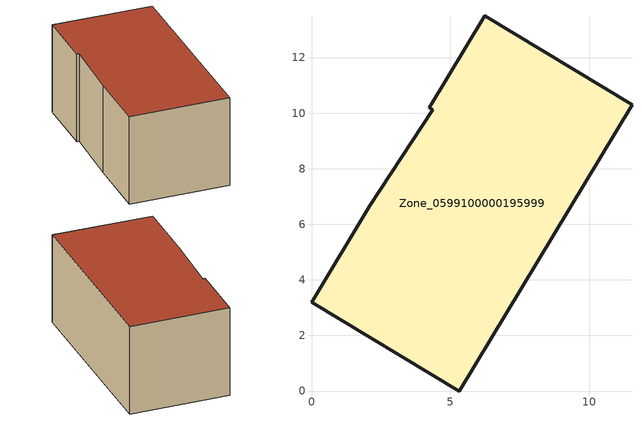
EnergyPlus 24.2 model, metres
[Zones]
Zone_0599100000195999
 floor ground (C_G): 2.1,6.67 4.36,10.13 4.24,10.2 6.23,13.49 11.53,10.3 5.32,0 0,3.19 z0
 wall outside (C_F): 5.32,0 11.53,10.3 6.23,13.49 4.24,10.2 4.36,10.13 2.1,6.67 0,3.19 5.32,0 z0:5.68
 roof outside (C_R): 4.36,10.13 2.1,6.67 0,3.19 5.32,0 11.53,10.3 6.23,13.49 4.24,10.2 z5.68
[BUILDING]
Pand.0599100000195999: North Axis=0; Terrain=City; Loads Convergence Tolerance Value=0.04; Temperature Convergence Tolerance Value=0.4; Solar Distribution=FullExterior; Maximum Number of Warmup Days=25; Minimum Number of Warmup Days=1
[Site:Location]
Rotterdam.The.Hague.AP_ZH_NLD Design_Conditions: Latitude=51.96; Longitude=4.45; Time Zone=1; Elevation=-4.5
[SITE:GROUNDTEMPERATURE:BUILDINGSURFACE]
18, 18, 18, 18, 18, 18, 18, 18, 18, 18, 18, 18
[MATERIAL] Thermal Absorptance=0.9; Solar Absorptance=0.7; Visible Absorptance=0.7
Name | Roughness | Thickness | Conductivity | Density | Specific Heat
G.TC.1946-1964 | MediumSmooth | 0.15 | 1 | 540 | 1210
F.TC.1946-1964 | Rough | 0.3 | 0.857143 | 1920 | 840
R.TC.1946-1964 | MediumRough | 0.2 | 0.235294 | 1500 | 1000
[CONSTRUCTION]
C_G: G.TC.1946-1964
C_F: F.TC.1946-1964
C_R: R.TC.1946-1964
[ZONE]
Zone_0599100000195999: Type=1; Multiplier=1; Ceiling Height=Autocalculate; Volume=Autocalculate; Floor Area=autocalculate; Part of Total Floor Area=Yes
[ZONEINFILTRATION:DESIGNFLOWRATE]
Infil_Zone_0599100000195999: Zone or ZoneList or Space or SpaceList=Zone_0599100000195999; Schedule=AlwaysOn; Design Flow Rate Calculation Method=Flow/Area; Flow Rate per Floor Area=0.003; Constant Term Coefficient=1; Temperature Term Coefficient=0; Velocity Term Coefficient=0; Velocity Squared Term Coefficient=0
[HVACTEMPLATE:ZONE:IDEALLOADSAIRSYSTEM]
Zone_0599100000195999: Maximum Heating Supply Air Temperature=50; Minimum Cooling Supply Air Temperature=13; Maximum Heating Supply Air Humidity Ratio=0.0156; Minimum Cooling Supply Air Humidity Ratio=0.0077; Heating Limit=NoLimit; Cooling Limit=NoLimit; Dehumidification Control Type=ConstantSensibleHeatRatio; Cooling Sensible Heat Ratio=0.7; Dehumidification Setpoint=60; Humidification Control Type=None; Humidification Setpoint=30; Outdoor Air Method=None; Outdoor Air Flow Rate per Person=0.00944; Outdoor Air Flow Rate per Zone Floor Area=0; Outdoor Air Flow Rate per Zone=0; Demand Controlled Ventilation Type=None; Outdoor Air Economizer Type=NoEconomizer; Heat Recovery Type=None; Sensible Heat Recovery Effectiveness=0.7; Latent Heat Recovery Effectiveness=0.65
[ZONECONTROL:THERMOSTAT]
ThermostatControl_Zone_0599100000195999: Zone or ZoneList=Zone_0599100000195999; Control Type Schedule=DualSetpointControlType; Control 1=Thermostat_Zone_0599100000195999; Temperature Difference Between Cutout And Setpoint=0
[THERMOSTATSETPOINT:DUALSETPOINT]
Thermostat_Zone_0599100000195999: Heating Setpoint Temperature Schedule=HeatingSetpoint_Zone_0599100000195999; Cooling Setpoint Temperature Schedule=CoolingSetpoint_Zone_0599100000195999
[SCHEDULE:COMPACT]
HeatingSetpoint_Zone_0599100000195999: Through: 12/31, For: AllDays, Until: 24:00, 21
CoolingSetpoint_Zone_0599100000195999: Through: 12/31, For: AllDays, Until: 24:00, 24
DualSetpointControlType: Through: 12/31, For: AllDays, Until: 24:00, 4
AlwaysOn: Through: 12/31, For: AllDays, Until: 24:00, 1
